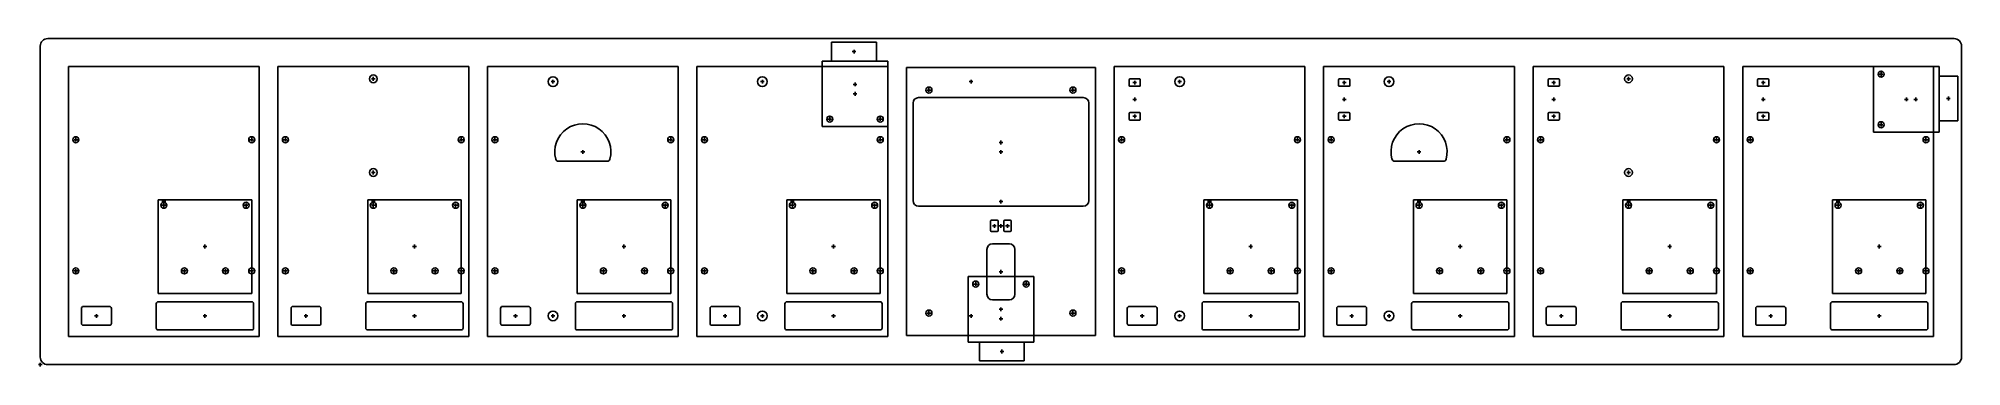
# Model space of a CAD drawing. Header units: millimetres. Extents: x -1 to 1027, y -1 to 174.
import ezdxf

# ---------------------------------------------------------------- set-up
doc = ezdxf.new("R2010")
doc.units = ezdxf.units.MM
for name, color, linetype in [('Bezugspunkte', 1, 'CONTINUOUS'), ('Gravur', 7, 'CONTINUOUS'), ('Kontur', 7, 'CONTINUOUS')]:
    doc.layers.add(name, color=color, linetype=linetype)

msp = doc.modelspace()

# ---------------------------------------------------------------- linework, layer by layer
at = {"layer": 'Bezugspunkte', "color": 1, "linetype": 'CONTINUOUS'}
for p, q in [((434, 167), (436, 167)), ((435, 166), (435, 168)), ((983, 155), (985, 155)), ((984, 154), (984, 156)), ((177, 152.5), (179, 152.5)), ((178, 151.5), (178, 153.5)), ((273, 151), (275, 151)), ((274, 150), (274, 152)), ((385, 151), (387, 151)), ((386, 150), (386, 152)), ((434.5, 149.5), (436.5, 149.5)), ((434.5, 144.5), (436.5, 144.5)), ((435.5, 148.5), (435.5, 150.5)), ((435.5, 143.5), (435.5, 145.5)), ((474, 146.5), (476, 146.5)), ((475, 145.5), (475, 147.5)), ((496.5, 151), (498.5, 151)), ((497.5, 150), (497.5, 152)), ((551, 146.5), (553, 146.5)), ((552, 145.5), (552, 147.5)), ((584, 150.5), (586, 150.5)), ((585, 149.5), (585, 151.5)), ((608, 151), (610, 151)), ((609, 150), (609, 152)), ((696, 150.5), (698, 150.5)), ((697, 149.5), (697, 151.5)), ((720, 151), (722, 151)), ((721, 150), (721, 152)), ((808, 150.5), (810, 150.5)), ((809, 149.5), (809, 151.5)), ((848, 152.5), (850, 152.5)), ((849, 151.5), (849, 153.5)), ((920, 150.5), (922, 150.5)), ((921, 149.5), (921, 151.5)), ((584, 141.5), (586, 141.5)), ((585, 140.5), (585, 142.5)), ((696, 141.5), (698, 141.5)), ((697, 140.5), (697, 142.5)), ((808, 141.5), (810, 141.5)), ((809, 140.5), (809, 142.5)), ((920, 141.5), (922, 141.5)), ((921, 140.5), (921, 142.5)), ((996.5, 141.5), (998.5, 141.5)), ((997.5, 140.5), (997.5, 142.5)), ((1001.5, 141.5), (1003.5, 141.5)), ((1002.5, 140.5), (1002.5, 142.5)), ((1019, 142), (1021, 142)), ((1020, 141), (1020, 143)), ((421, 131), (423, 131)), ((422, 130), (422, 132)), ((448, 131), (450, 131)), ((449, 130), (449, 132)), ((584, 132.5), (586, 132.5)), ((585, 131.5), (585, 133.5)), ((696, 132.5), (698, 132.5)), ((697, 131.5), (697, 133.5)), ((808, 132.5), (810, 132.5)), ((809, 131.5), (809, 133.5)), ((920, 132.5), (922, 132.5)), ((921, 131.5), (921, 133.5)), ((983, 128), (985, 128)), ((984, 127), (984, 129)), ((18, 120), (20, 120)), ((19, 119), (19, 121)), ((112, 120), (114, 120)), ((113, 119), (113, 121)), ((130, 120), (132, 120)), ((131, 119), (131, 121)), ((224, 120), (226, 120)), ((225, 119), (225, 121)), ((242, 120), (244, 120)), ((243, 119), (243, 121)), ((289, 113.5), (291, 113.5)), ((290, 112.5), (290, 114.5)), ((336, 120), (338, 120)), ((337, 119), (337, 121)), ((354, 120), (356, 120)), ((355, 119), (355, 121)), ((448, 120), (450, 120)), ((449, 119), (449, 121)), ((512.5, 118.5), (514.5, 118.5)), ((512.5, 113.5), (514.5, 113.5)), ((513.5, 117.5), (513.5, 119.5)), ((513.5, 112.5), (513.5, 114.5)), ((577, 120), (579, 120)), ((578, 119), (578, 121)), ((671, 120), (673, 120)), ((672, 119), (672, 121)), ((689, 120), (691, 120)), ((690, 119), (690, 121)), ((736, 113.5), (738, 113.5)), ((737, 112.5), (737, 114.5)), ((783, 120), (785, 120)), ((784, 119), (784, 121)), ((801, 120), (803, 120)), ((802, 119), (802, 121)), ((895, 120), (897, 120)), ((896, 119), (896, 121)), ((913, 120), (915, 120)), ((914, 119), (914, 121)), ((1007, 120), (1009, 120)), ((1008, 119), (1008, 121)), ((178, 101.5), (178, 103.5)), ((178, 101.5), (178, 103.5)), ((849, 101.5), (849, 103.5)), ((177, 102.5), (179, 102.5)), ((177, 102.5), (179, 102.5)), ((848, 102.5), (850, 102.5)), ((65, 87), (67, 87)), ((65, 87), (67, 87)), ((65, 85), (67, 85)), ((66, 86), (66, 88)), ((66, 86), (66, 88)), ((66, 84), (66, 86)), ((109, 85), (111, 85)), ((110, 84), (110, 86)), ((177, 87), (179, 87)), ((177, 87), (179, 87)), ((177, 85), (179, 85)), ((178, 86), (178, 88)), ((178, 86), (178, 88)), ((178, 84), (178, 86)), ((221, 85), (223, 85)), ((222, 84), (222, 86)), ((289, 87), (291, 87)), ((289, 87), (291, 87)), ((289, 85), (291, 85)), ((290, 86), (290, 88)), ((290, 86), (290, 88)), ((290, 84), (290, 86)), ((333, 85), (335, 85)), ((334, 84), (334, 86)), ((401, 87), (403, 87)), ((401, 87), (403, 87)), ((401, 85), (403, 85)), ((402, 86), (402, 88)), ((402, 86), (402, 88)), ((402, 84), (402, 86)), ((445, 85), (447, 85)), ((446, 84), (446, 86)), ((512.5, 87), (514.5, 87)), ((512.5, 87), (514.5, 87)), ((513.5, 86), (513.5, 88)), ((513.5, 86), (513.5, 88)), ((624, 87), (626, 87)), ((624, 87), (626, 87)), ((624, 85), (626, 85)), ((625, 86), (625, 88)), ((625, 86), (625, 88)), ((625, 84), (625, 86)), ((668, 85), (670, 85)), ((669, 84), (669, 86)), ((736, 87), (738, 87)), ((736, 87), (738, 87)), ((736, 85), (738, 85)), ((737, 86), (737, 88)), ((737, 86), (737, 88)), ((737, 84), (737, 86)), ((780, 85), (782, 85)), ((781, 84), (781, 86)), ((848, 87), (850, 87)), ((848, 87), (850, 87)), ((848, 85), (850, 85)), ((849, 86), (849, 88)), ((849, 86), (849, 88)), ((849, 84), (849, 86)), ((892, 85), (894, 85)), ((893, 84), (893, 86)), ((960, 87), (962, 87)), ((960, 87), (962, 87)), ((960, 85), (962, 85)), ((961, 86), (961, 88)), ((961, 86), (961, 88)), ((961, 84), (961, 86)), ((1004, 85), (1006, 85)), ((1005, 84), (1005, 86)), ((509, 74), (511, 74)), ((510, 73), (510, 75)), ((512.5, 74), (514.5, 74)), ((513.5, 73), (513.5, 75)), ((516, 74), (518, 74)), ((517, 73), (517, 75)), ((87, 63), (89, 63)), ((88, 62), (88, 64)), ((199, 63), (201, 63)), ((200, 62), (200, 64)), ((311, 63), (313, 63)), ((312, 62), (312, 64)), ((423, 63), (425, 63)), ((424, 62), (424, 64)), ((646, 63), (648, 63)), ((647, 62), (647, 64)), ((758, 63), (760, 63)), ((759, 62), (759, 64)), ((870, 63), (872, 63)), ((871, 62), (871, 64)), ((982, 63), (984, 63)), ((983, 62), (983, 64)), ((18, 50), (20, 50)), ((19, 49), (19, 51)), ((76, 50), (78, 50)), ((77, 49), (77, 51)), ((98, 50), (100, 50)), ((99, 49), (99, 51)), ((112, 50), (114, 50)), ((113, 49), (113, 51)), ((130, 50), (132, 50)), ((131, 49), (131, 51)), ((188, 50), (190, 50)), ((189, 49), (189, 51)), ((210, 50), (212, 50)), ((211, 49), (211, 51)), ((224, 50), (226, 50)), ((225, 49), (225, 51)), ((242, 50), (244, 50)), ((243, 49), (243, 51)), ((300, 50), (302, 50)), ((301, 49), (301, 51)), ((322, 50), (324, 50)), ((323, 49), (323, 51)), ((336, 50), (338, 50)), ((337, 49), (337, 51)), ((354, 50), (356, 50)), ((355, 49), (355, 51)), ((412, 50), (414, 50)), ((413, 49), (413, 51)), ((434, 50), (436, 50)), ((435, 49), (435, 51)), ((448, 50), (450, 50)), ((449, 49), (449, 51)), ((499, 43), (501, 43)), ((500, 42), (500, 44)), ((512.5, 49.5), (514.5, 49.5)), ((513.5, 48.5), (513.5, 50.5)), ((526, 43), (528, 43)), ((527, 42), (527, 44)), ((577, 50), (579, 50)), ((578, 49), (578, 51)), ((635, 50), (637, 50)), ((636, 49), (636, 51)), ((657, 50), (659, 50)), ((658, 49), (658, 51)), ((671, 50), (673, 50)), ((672, 49), (672, 51)), ((689, 50), (691, 50)), ((690, 49), (690, 51)), ((747, 50), (749, 50)), ((748, 49), (748, 51)), ((769, 50), (771, 50)), ((770, 49), (770, 51)), ((783, 50), (785, 50)), ((784, 49), (784, 51)), ((801, 50), (803, 50)), ((802, 49), (802, 51)), ((859, 50), (861, 50)), ((860, 49), (860, 51)), ((881, 50), (883, 50)), ((882, 49), (882, 51)), ((895, 50), (897, 50)), ((896, 49), (896, 51)), ((913, 50), (915, 50)), ((914, 49), (914, 51)), ((971, 50), (973, 50)), ((972, 49), (972, 51)), ((993, 50), (995, 50)), ((994, 49), (994, 51)), ((1007, 50), (1009, 50)), ((1008, 49), (1008, 51)), ((29, 26), (31, 26)), ((30, 25), (30, 27)), ((87, 26), (89, 26)), ((88, 25), (88, 27)), ((141, 26), (143, 26)), ((142, 25), (142, 27)), ((199, 26), (201, 26)), ((200, 25), (200, 27)), ((253, 26), (255, 26)), ((254, 25), (254, 27)), ((273, 26), (275, 26)), ((274, 25), (274, 27)), ((311, 26), (313, 26)), ((312, 25), (312, 27)), ((365, 26), (367, 26)), ((366, 25), (366, 27)), ((385, 26), (387, 26)), ((386, 25), (386, 27)), ((423, 26), (425, 26)), ((424, 25), (424, 27)), ((474, 27.5), (476, 27.5)), ((475, 26.5), (475, 28.5)), ((496.5, 26), (498.5, 26)), ((497.5, 25), (497.5, 27)), ((512.5, 29.5), (514.5, 29.5)), ((512.5, 24.5), (514.5, 24.5)), ((513.5, 28.5), (513.5, 30.5)), ((513.5, 23.5), (513.5, 25.5)), ((551, 27.5), (553, 27.5)), ((552, 26.5), (552, 28.5)), ((588, 26), (590, 26)), ((589, 25), (589, 27)), ((608, 26), (610, 26)), ((609, 25), (609, 27)), ((646, 26), (648, 26)), ((647, 25), (647, 27)), ((700, 26), (702, 26)), ((701, 25), (701, 27)), ((720, 26), (722, 26)), ((721, 25), (721, 27)), ((758, 26), (760, 26)), ((759, 25), (759, 27)), ((812, 26), (814, 26)), ((813, 25), (813, 27)), ((870, 26), (872, 26)), ((871, 25), (871, 27)), ((924, 26), (926, 26)), ((925, 25), (925, 27)), ((982, 26), (984, 26)), ((983, 25), (983, 27)), ((-1, 0), (1, 0)), ((0, -1), (0, 1)), ((513, 7), (515, 7)), ((514, 6), (514, 8))]:
    msp.add_line(p, q, dxfattribs=at)
at = {"layer": 'Gravur', "color": 7, "linetype": 'CONTINUOUS'}
for p, q in [((423, 172), (447, 172)), ((423, 162), (423, 172)), ((423, 172), (423, 172)), ((447, 172), (447, 172)), ((447, 172), (447, 162)), ((15, 15), (15, 159)), ((15, 159), (15, 159)), ((15, 159), (117, 159)), ((117, 159), (117, 15)), ((117, 159), (117, 159)), ((127, 15), (127, 159)), ((127, 159), (127, 159)), ((127, 159), (229, 159)), ((229, 159), (229, 15)), ((229, 159), (229, 159)), ((239, 15), (239, 159)), ((239, 159), (239, 159)), ((239, 159), (341, 159)), ((341, 159), (341, 15)), ((341, 159), (341, 159)), ((351, 15), (351, 159)), ((351, 159), (351, 159)), ((351, 159), (453, 159)), ((418, 162), (453, 162)), ((418, 127), (418, 162)), ((418, 162), (418, 162)), ((447, 162), (423, 162)), ((423, 162), (423, 162)), ((447, 162), (447, 162)), ((453, 162), (453, 162)), ((453, 162), (453, 127)), ((453, 159), (453, 15)), ((453, 159), (453, 159)), ((463, 15.5), (463, 158.5)), ((463, 158.5), (463, 158.5)), ((463, 158.5), (564, 158.5)), ((564, 158.5), (564, 15.5)), ((564, 158.5), (564, 158.5)), ((574, 15), (574, 159)), ((574, 159), (574, 159)), ((574, 159), (676, 159)), ((676, 159), (676, 15)), ((676, 159), (676, 159)), ((686, 15), (686, 159)), ((686, 159), (686, 159)), ((686, 159), (788, 159)), ((788, 159), (788, 15)), ((788, 159), (788, 159)), ((798, 15), (798, 159)), ((798, 159), (798, 159)), ((798, 159), (900, 159)), ((900, 159), (900, 15)), ((900, 159), (900, 159)), ((910, 15), (910, 159)), ((910, 159), (910, 159)), ((910, 159), (1012, 159)), ((980, 124), (980, 159)), ((980, 159), (980, 159)), ((980, 159), (1015, 159)), ((1012, 159), (1012, 15)), ((1012, 159), (1012, 159)), ((1015, 159), (1015, 124)), ((1015, 159), (1015, 159)), ((1015, 130), (1015, 154)), ((1015, 154), (1015, 154)), ((1015, 154), (1025, 154)), ((1025, 154), (1025, 130)), ((1025, 154), (1025, 154)), ((453, 127), (418, 127)), ((418, 127), (418, 127)), ((453, 127), (453, 127)), ((1015, 124), (980, 124)), ((980, 124), (980, 124)), ((1025, 130), (1015, 130)), ((1015, 130), (1015, 130)), ((1015, 124), (1015, 124)), ((1025, 130), (1025, 130)), ((63, 38), (63, 88)), ((63, 88), (63, 88)), ((63, 88), (113, 88)), ((113, 88), (113, 38)), ((113, 88), (113, 88)), ((175, 38), (175, 88)), ((175, 88), (175, 88)), ((175, 88), (225, 88)), ((225, 88), (225, 38)), ((225, 88), (225, 88)), ((287, 38), (287, 88)), ((287, 88), (287, 88)), ((287, 88), (337, 88)), ((337, 88), (337, 38)), ((337, 88), (337, 88)), ((399, 38), (399, 88)), ((399, 88), (399, 88)), ((399, 88), (449, 88)), ((449, 88), (449, 38)), ((449, 88), (449, 88)), ((622, 38), (622, 88)), ((622, 88), (622, 88)), ((622, 88), (672, 88)), ((672, 88), (672, 38)), ((672, 88), (672, 88)), ((734, 38), (734, 88)), ((734, 88), (734, 88)), ((734, 88), (784, 88)), ((784, 88), (784, 38)), ((784, 88), (784, 88)), ((846, 38), (846, 88)), ((846, 88), (846, 88)), ((846, 88), (896, 88)), ((896, 88), (896, 38)), ((896, 88), (896, 88)), ((958, 38), (958, 88)), ((958, 88), (958, 88)), ((958, 88), (1008, 88)), ((1008, 88), (1008, 38)), ((1008, 88), (1008, 88)), ((496, 12), (496, 47)), ((496, 47), (496, 47)), ((496, 47), (531, 47)), ((531, 47), (531, 47)), ((531, 47), (531, 12)), ((113, 38), (63, 38)), ((63, 38), (63, 38)), ((113, 38), (113, 38)), ((225, 38), (175, 38)), ((175, 38), (175, 38)), ((225, 38), (225, 38)), ((337, 38), (287, 38)), ((287, 38), (287, 38)), ((337, 38), (337, 38)), ((449, 38), (399, 38)), ((399, 38), (399, 38)), ((449, 38), (449, 38)), ((672, 38), (622, 38)), ((622, 38), (622, 38)), ((672, 38), (672, 38)), ((784, 38), (734, 38)), ((734, 38), (734, 38)), ((784, 38), (784, 38)), ((896, 38), (846, 38)), ((846, 38), (846, 38)), ((896, 38), (896, 38)), ((1008, 38), (958, 38)), ((958, 38), (958, 38)), ((1008, 38), (1008, 38)), ((117, 15), (15, 15)), ((15, 15), (15, 15)), ((117, 15), (117, 15)), ((229, 15), (127, 15)), ((127, 15), (127, 15)), ((229, 15), (229, 15)), ((341, 15), (239, 15)), ((239, 15), (239, 15)), ((341, 15), (341, 15)), ((453, 15), (351, 15)), ((351, 15), (351, 15)), ((453, 15), (453, 15)), ((564, 15.5), (463, 15.5)), ((463, 15.5), (463, 15.5)), ((531, 12), (496, 12)), ((496, 12), (496, 12)), ((502, 2), (502, 12)), ((502, 12), (502, 12)), ((502, 12), (526, 12)), ((526, 12), (526, 12)), ((526, 12), (526, 2)), ((531, 12), (531, 12)), ((564, 15.5), (564, 15.5)), ((676, 15), (574, 15)), ((574, 15), (574, 15)), ((676, 15), (676, 15)), ((788, 15), (686, 15)), ((686, 15), (686, 15)), ((788, 15), (788, 15)), ((900, 15), (798, 15)), ((798, 15), (798, 15)), ((900, 15), (900, 15)), ((1012, 15), (910, 15)), ((910, 15), (910, 15)), ((1012, 15), (1012, 15)), ((526, 2), (502, 2)), ((502, 2), (502, 2)), ((526, 2), (526, 2))]:
    msp.add_line(p, q, dxfattribs=at)
at = {"layer": 'Kontur', "color": 7, "linetype": 'CONTINUOUS'}
for p, q in [((0, 170), (0, 4)), ((1023, 174), (4, 174)), ((1027, 4), (1027, 170)), ((582, 149), (582, 152)), ((582.5, 152.5), (587.5, 152.5)), ((587.5, 148.5), (582.5, 148.5)), ((588, 152), (588, 149)), ((694, 149), (694, 152)), ((694.5, 152.5), (699.5, 152.5)), ((699.5, 148.5), (694.5, 148.5)), ((700, 152), (700, 149)), ((806, 149), (806, 152)), ((806.5, 152.5), (811.5, 152.5)), ((811.5, 148.5), (806.5, 148.5)), ((812, 152), (812, 149)), ((918, 149), (918, 152)), ((918.5, 152.5), (923.5, 152.5)), ((923.5, 148.5), (918.5, 148.5)), ((924, 152), (924, 149)), ((466.5, 87.5), (466.5, 139.5)), ((469.5, 142.5), (557.5, 142.5)), ((560.5, 139.5), (560.5, 87.5)), ((582, 131), (582, 134)), ((582.5, 134.5), (587.5, 134.5)), ((588, 134), (588, 131)), ((694, 131), (694, 134)), ((694.5, 134.5), (699.5, 134.5)), ((700, 134), (700, 131)), ((806, 131), (806, 134)), ((806.5, 134.5), (811.5, 134.5)), ((812, 134), (812, 131)), ((918, 131), (918, 134)), ((918.5, 134.5), (923.5, 134.5)), ((924, 134), (924, 131)), ((587.5, 130.5), (582.5, 130.5)), ((699.5, 130.5), (694.5, 130.5)), ((811.5, 130.5), (806.5, 130.5)), ((923.5, 130.5), (918.5, 130.5)), ((303, 108.5), (277, 108.5)), ((750, 108.5), (724, 108.5)), ((557.5, 84.5), (469.5, 84.5)), ((508, 71.5), (508, 76.5)), ((508.5, 77), (511.5, 77)), ((512, 76.5), (512, 71.5)), ((515, 71.5), (515, 76.5)), ((515.5, 77), (518.5, 77)), ((519, 76.5), (519, 71.5)), ((511.5, 71), (508.5, 71)), ((509, 64.5), (518, 64.5)), ((518.5, 71), (515.5, 71)), ((506, 37.5), (506, 61.5)), ((521, 61.5), (521, 37.5)), ((23, 31), (37, 31)), ((62, 19.5), (62, 32.5)), ((63, 33.5), (113, 33.5)), ((114, 32.5), (114, 19.5)), ((135, 31), (149, 31)), ((174, 19.5), (174, 32.5)), ((175, 33.5), (225, 33.5)), ((226, 32.5), (226, 19.5)), ((247, 31), (261, 31)), ((286, 19.5), (286, 32.5)), ((287, 33.5), (337, 33.5)), ((338, 32.5), (338, 19.5)), ((359, 31), (373, 31)), ((398, 19.5), (398, 32.5)), ((399, 33.5), (449, 33.5)), ((450, 32.5), (450, 19.5)), ((518, 34.5), (509, 34.5)), ((582, 31), (596, 31)), ((621, 19.5), (621, 32.5)), ((622, 33.5), (672, 33.5)), ((673, 32.5), (673, 19.5)), ((694, 31), (708, 31)), ((733, 19.5), (733, 32.5)), ((734, 33.5), (784, 33.5)), ((785, 32.5), (785, 19.5)), ((806, 31), (820, 31)), ((845, 19.5), (845, 32.5)), ((846, 33.5), (896, 33.5)), ((897, 32.5), (897, 19.5)), ((918, 31), (932, 31)), ((957, 19.5), (957, 32.5)), ((958, 33.5), (1008, 33.5)), ((1009, 32.5), (1009, 19.5)), ((22, 22), (22, 30)), ((37, 21), (23, 21)), ((38, 30), (38, 22)), ((134, 22), (134, 30)), ((149, 21), (135, 21)), ((150, 30), (150, 22)), ((246, 22), (246, 30)), ((261, 21), (247, 21)), ((262, 30), (262, 22)), ((358, 22), (358, 30)), ((373, 21), (359, 21)), ((374, 30), (374, 22)), ((581, 22), (581, 30)), ((596, 21), (582, 21)), ((597, 30), (597, 22)), ((693, 22), (693, 30)), ((708, 21), (694, 21)), ((709, 30), (709, 22)), ((805, 22), (805, 30)), ((820, 21), (806, 21)), ((821, 30), (821, 22)), ((917, 22), (917, 30)), ((932, 21), (918, 21)), ((933, 30), (933, 22)), ((113, 18.5), (63, 18.5)), ((225, 18.5), (175, 18.5)), ((337, 18.5), (287, 18.5)), ((449, 18.5), (399, 18.5)), ((672, 18.5), (622, 18.5)), ((784, 18.5), (734, 18.5)), ((896, 18.5), (846, 18.5)), ((1008, 18.5), (958, 18.5)), ((4, 0), (1023, 0))]:
    msp.add_line(p, q, dxfattribs=at)
for centre, radius in [((178, 152.5), 2.1), ((849, 152.5), 2.1), ((984, 155), 1.6), ((274, 151), 2.6), ((386, 151), 2.6), ((475, 146.5), 1.6), ((552, 146.5), 1.6), ((609, 151), 2.6), ((721, 151), 2.6), ((422, 131), 1.6), ((449, 131), 1.6), ((984, 128), 1.6), ((19, 120), 1.6), ((113, 120), 1.6), ((131, 120), 1.6), ((225, 120), 1.6), ((243, 120), 1.6), ((337, 120), 1.6), ((355, 120), 1.6), ((449, 120), 1.6), ((578, 120), 1.6), ((672, 120), 1.6), ((690, 120), 1.6), ((784, 120), 1.6), ((802, 120), 1.6), ((896, 120), 1.6), ((914, 120), 1.6), ((1008, 120), 1.6), ((178, 102.5), 2.1), ((849, 102.5), 2.1), ((66, 85), 1.6), ((110, 85), 1.6), ((178, 85), 1.6), ((222, 85), 1.6), ((290, 85), 1.6), ((334, 85), 1.6), ((402, 85), 1.6), ((446, 85), 1.6), ((625, 85), 1.6), ((669, 85), 1.6), ((737, 85), 1.6), ((781, 85), 1.6), ((849, 85), 1.6), ((893, 85), 1.6), ((961, 85), 1.6), ((1005, 85), 1.6), ((19, 50), 1.6), ((77, 50), 1.6), ((99, 50), 1.6), ((113, 50), 1.6), ((131, 50), 1.6), ((189, 50), 1.6), ((211, 50), 1.6), ((225, 50), 1.6), ((243, 50), 1.6), ((301, 50), 1.6), ((323, 50), 1.6), ((337, 50), 1.6), ((355, 50), 1.6), ((413, 50), 1.6), ((435, 50), 1.6), ((449, 50), 1.6), ((578, 50), 1.6), ((636, 50), 1.6), ((658, 50), 1.6), ((672, 50), 1.6), ((690, 50), 1.6), ((748, 50), 1.6), ((770, 50), 1.6), ((784, 50), 1.6), ((802, 50), 1.6), ((860, 50), 1.6), ((882, 50), 1.6), ((896, 50), 1.6), ((914, 50), 1.6), ((972, 50), 1.6), ((994, 50), 1.6), ((1008, 50), 1.6), ((500, 43), 1.6), ((527, 43), 1.6), ((274, 26), 2.6), ((386, 26), 2.6), ((475, 27.5), 1.6), ((552, 27.5), 1.6), ((609, 26), 2.6), ((721, 26), 2.6)]:
    msp.add_circle(centre, radius, dxfattribs=at)
for centre, radius, start, end in [((4, 170), 4, 90, 180), ((1023, 170), 4, 0, 90), ((582.5, 152), 0.5, 450, 180), ((582.5, 149), 0.5, 180, -90), ((587.5, 152), 0.5, 360, 90), ((587.5, 149), 0.5, 270, 0), ((694.5, 152), 0.5, 450, 180), ((694.5, 149), 0.5, 180, -90), ((699.5, 152), 0.5, 360, 90), ((699.5, 149), 0.5, 270, 0), ((806.5, 152), 0.5, 450, 180), ((806.5, 149), 0.5, 180, -90), ((811.5, 152), 0.5, 360, 90), ((811.5, 149), 0.5, 270, 0), ((918.5, 152), 0.5, 450, 180), ((918.5, 149), 0.5, 180, -90), ((923.5, 152), 0.5, 360, 90), ((923.5, 149), 0.5, 270, 0), ((469.5, 139.5), 3, 450, 180), ((557.5, 139.5), 3, 360, 90), ((582.5, 134), 0.5, 450, 180), ((587.5, 134), 0.5, 360, 90), ((694.5, 134), 0.5, 450, 180), ((699.5, 134), 0.5, 360, 90), ((806.5, 134), 0.5, 450, 180), ((811.5, 134), 0.5, 360, 90), ((918.5, 134), 0.5, 450, 180), ((923.5, 134), 0.5, 360, 90), ((290, 113.5), 15, -15.0266, -164.9734), ((582.5, 131), 0.5, 180, -90), ((587.5, 131), 0.5, 270, 0), ((694.5, 131), 0.5, 180, -90), ((699.5, 131), 0.5, 270, 0), ((737, 113.5), 15, -15.0266, -164.9734), ((806.5, 131), 0.5, 180, -90), ((811.5, 131), 0.5, 270, 0), ((918.5, 131), 0.5, 180, -90), ((923.5, 131), 0.5, 270, 0), ((277, 110), 1.5, 195.0274, -90), ((303, 110), 1.5, 270, -15.0274), ((724, 110), 1.5, 195.0274, -90), ((750, 110), 1.5, 270, -15.0274), ((469.5, 87.5), 3, 180, -90), ((557.5, 87.5), 3, 270, 0), ((508.5, 76.5), 0.5, 450, 180), ((511.5, 76.5), 0.5, 360, 90), ((515.5, 76.5), 0.5, 450, 180), ((518.5, 76.5), 0.5, 360, 90), ((509, 61.5), 3, 450, 180), ((508.5, 71.5), 0.5, 180, -90), ((511.5, 71.5), 0.5, 270, 0), ((515.5, 71.5), 0.5, 180, -90), ((518, 61.5), 3, 360, 90), ((518.5, 71.5), 0.5, 270, 0), ((23, 30), 1, 450, 180), ((37, 30), 1, 360, 90), ((63, 32.5), 1, 450, 180), ((113, 32.5), 1, 360, 90), ((135, 30), 1, 450, 180), ((149, 30), 1, 360, 90), ((175, 32.5), 1, 450, 180), ((225, 32.5), 1, 360, 90), ((247, 30), 1, 450, 180), ((261, 30), 1, 360, 90), ((287, 32.5), 1, 450, 180), ((337, 32.5), 1, 360, 90), ((359, 30), 1, 450, 180), ((373, 30), 1, 360, 90), ((399, 32.5), 1, 450, 180), ((449, 32.5), 1, 360, 90), ((509, 37.5), 3, 180, -90), ((518, 37.5), 3, 270, 0), ((582, 30), 1, 450, 180), ((596, 30), 1, 360, 90), ((622, 32.5), 1, 450, 180), ((672, 32.5), 1, 360, 90), ((694, 30), 1, 450, 180), ((708, 30), 1, 360, 90), ((734, 32.5), 1, 450, 180), ((784, 32.5), 1, 360, 90), ((806, 30), 1, 450, 180), ((820, 30), 1, 360, 90), ((846, 32.5), 1, 450, 180), ((896, 32.5), 1, 360, 90), ((918, 30), 1, 450, 180), ((932, 30), 1, 360, 90), ((958, 32.5), 1, 450, 180), ((1008, 32.5), 1, 360, 90), ((23, 22), 1, 180, -90), ((37, 22), 1, 270, 0), ((135, 22), 1, 180, -90), ((149, 22), 1, 270, 0), ((247, 22), 1, 180, -90), ((261, 22), 1, 270, 0), ((359, 22), 1, 180, -90), ((373, 22), 1, 270, 0), ((582, 22), 1, 180, -90), ((596, 22), 1, 270, 0), ((694, 22), 1, 180, -90), ((708, 22), 1, 270, 0), ((806, 22), 1, 180, -90), ((820, 22), 1, 270, 0), ((918, 22), 1, 180, -90), ((932, 22), 1, 270, 0), ((63, 19.5), 1, 180, -90), ((113, 19.5), 1, 270, 0), ((175, 19.5), 1, 180, -90), ((225, 19.5), 1, 270, 0), ((287, 19.5), 1, 180, -90), ((337, 19.5), 1, 270, 0), ((399, 19.5), 1, 180, -90), ((449, 19.5), 1, 270, 0), ((622, 19.5), 1, 180, -90), ((672, 19.5), 1, 270, 0), ((734, 19.5), 1, 180, -90), ((784, 19.5), 1, 270, 0), ((846, 19.5), 1, 180, -90), ((896, 19.5), 1, 270, 0), ((958, 19.5), 1, 180, -90), ((1008, 19.5), 1, 270, 0), ((4, 4), 4, 180, 270), ((1023, 4), 4, -90, 0)]:
    msp.add_arc(centre, radius, start, end, dxfattribs=at)

doc.saveas('drawing.dxf')
